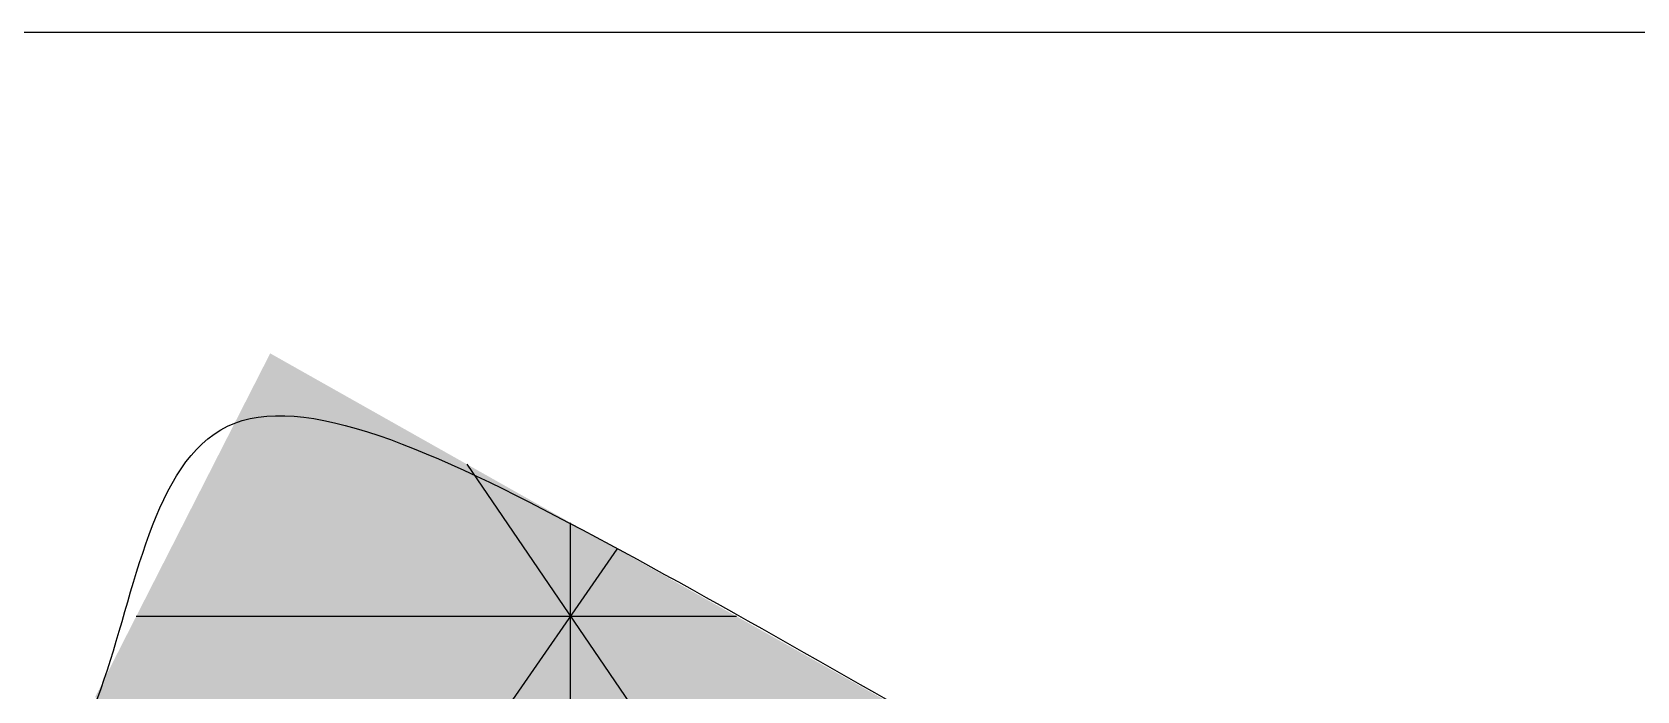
# Paper-space layout '1 of 6' of a CAD drawing. Extents: x -1122 to -42, y -199 to 1768.
# Drawn here: x -357.4 to -207.1, y 1655.1 to 1716.8 of the extents above; entities that cross this region are included whole.
import ezdxf

# ---------------------------------------------------------------- set-up
doc = ezdxf.new("R2010")
doc.units = 0
doc.header["$LTSCALE"] = 5
doc.layers.get('Defpoints').update_dxf_attribs({"color": 9})
for name, color, linetype in [('CG-BORDER', 2, 'Continuous'), ('CG-LOGO', 7, 'Continuous'), ('CG-NOTES', 7, 'Continuous'), ('S-2', 2, 'Continuous')]:
    doc.layers.add(name, color=color, linetype=linetype)
doc.styles.add('80', font='ARIALN.TTF', dxfattribs={"height": 10})

# ---------------------------------------------------------------- blocks, each defined once
blk = doc.blocks.new('wsborder')
at = {"layer": 'S-2'}
blk.add_lwpolyline([(1027.25, 51.5), (52.25, 51.5), (52.25, 1726.5), (1027.25, 1726.5)], close=True, dxfattribs=at)
at = {"style": '80', "flags": 1}
blk.add_attdef('PAGENUMBER', (52.25, 51.5), '', height=10, rotation=90, dxfattribs=at)
blk = doc.blocks.new('Obsidian_Logo')
at = {"true_color": 0xc7b3df}
h = blk.add_hatch(color=9, dxfattribs=at)
h.dxf.hatch_style = 1
edge = h.paths.add_edge_path()
edge.add_spline(control_points=[(-29.5, 78.66), (-37.87, 83.38), (-46.24, 88.1)], knot_values=[0.882141, 0.882141, 0.882141, 1, 1, 1], weights=[1, 1, 1], degree=2, periodic=0)
edge.add_spline(control_points=[(-46.24, 88.1), (-51.94, 76.91), (-57.64, 65.71)], knot_values=[1, 1, 1, 1.275462, 1.275462, 1.275462], weights=[1, 1, 1], degree=2, periodic=0)
edge.add_line((-57.64, 65.71), (-20.67, 65.71))
edge.add_line((-20.67, 65.71), (-29.5, 78.66))
at = {"true_color": 0xbba4cb}
h = blk.add_hatch(color=9, dxfattribs=at)
h.dxf.hatch_style = 1
edge = h.paths.add_edge_path()
edge.add_spline(control_points=[(-29.5, 78.66), (-37.87, 83.38), (-46.24, 88.1)], knot_values=[0.882141, 0.882141, 0.882141, 1, 1, 1], weights=[1, 1, 1], degree=2, periodic=0)
edge.add_spline(control_points=[(-46.24, 88.1), (-51.94, 76.91), (-57.64, 65.71)], knot_values=[1, 1, 1, 1.275462, 1.275462, 1.275462], weights=[1, 1, 1], degree=2, periodic=0)
edge.add_line((-57.64, 65.71), (-20.67, 65.71))
edge.add_line((-20.67, 65.71), (-29.5, 78.66))
at = {"true_color": 0xc7b5d4}
h = blk.add_hatch(color=9, dxfattribs=at)
h.dxf.hatch_style = 1
edge = h.paths.add_edge_path()
edge.add_spline(control_points=[(-20.67, 73.68), (-25.09, 76.17), (-29.5, 78.66)], knot_values=[0.820048, 0.820048, 0.820048, 0.882141, 0.882141, 0.882141], weights=[1, 1, 1], degree=2, periodic=0)
edge.add_line((-29.5, 78.66), (-20.67, 65.71))
edge.add_line((-20.67, 65.71), (-20.67, 73.68))
at = {"true_color": 0xc7b3df}
h = blk.add_hatch(color=9, dxfattribs=at)
h.dxf.hatch_style = 1
edge = h.paths.add_edge_path()
edge.add_spline(control_points=[(-16.7, 71.44), (-18.69, 72.56), (-20.67, 73.68)], knot_values=[0.792094, 0.792094, 0.792094, 0.820048, 0.820048, 0.820048], weights=[1, 1, 1], degree=2, periodic=0)
edge.add_line((-20.67, 73.68), (-20.67, 65.71))
edge.add_line((-20.67, 65.71), (-16.7, 71.44))
at = {"true_color": 0xbba4cb}
h = blk.add_hatch(color=9, dxfattribs=at)
h.dxf.hatch_style = 1
edge = h.paths.add_edge_path()
edge.add_spline(control_points=[(-16.7, 71.44), (-18.69, 72.56), (-20.67, 73.68)], knot_values=[0.792094, 0.792094, 0.792094, 0.820048, 0.820048, 0.820048], weights=[1, 1, 1], degree=2, periodic=0)
edge.add_line((-20.67, 73.68), (-20.67, 65.71))
edge.add_line((-20.67, 65.71), (-16.7, 71.44))
at = {"true_color": 0xe7dfec}
h = blk.add_hatch(color=254, dxfattribs=at)
h.dxf.hatch_style = 1
edge = h.paths.add_edge_path()
edge.add_spline(control_points=[(-6.55, 65.71), (-11.63, 68.57), (-16.7, 71.44)], knot_values=[0.720665, 0.720665, 0.720665, 0.792094, 0.792094, 0.792094], weights=[1, 1, 1], degree=2, periodic=0)
edge.add_line((-16.7, 71.44), (-20.67, 65.71))
edge.add_line((-20.67, 65.71), (-6.55, 65.71))
at = {"true_color": 0xede3fc}
h = blk.add_hatch(color=7, dxfattribs=at)
h.dxf.hatch_style = 1
edge = h.paths.add_edge_path()
edge.add_spline(control_points=[(-6.55, 65.71), (-11.63, 68.57), (-16.7, 71.44)], knot_values=[0.720665, 0.720665, 0.720665, 0.792094, 0.792094, 0.792094], weights=[1, 1, 1], degree=2, periodic=0)
edge.add_line((-16.7, 71.44), (-20.67, 65.71))
edge.add_line((-20.67, 65.71), (-6.55, 65.71))
at = {"true_color": 0xbe9bca}
h = blk.add_hatch(color=253, dxfattribs=at)
h.dxf.hatch_style = 1
edge = h.paths.add_edge_path()
edge.add_line((-20.67, 65.71), (-57.64, 65.71))
edge.add_spline(control_points=[(-57.64, 65.71), (-59.39, 62.28), (-61.13, 58.85)], knot_values=[1.275462, 1.275462, 1.275462, 1.359932, 1.359932, 1.359932], weights=[1, 1, 1], degree=2, periodic=0)
edge.add_line((-61.13, 58.85), (-43.34, 33.04))
edge.add_line((-43.34, 33.04), (-20.67, 65.71))
at = {"true_color": 0xc09cce}
h = blk.add_hatch(color=9, dxfattribs=at)
h.dxf.hatch_style = 1
h.paths.add_polyline_path([(-20.67, 65.71), (-43.34, 33.04), (-20.67, 43.79)])
at = {"true_color": 0xb68dc3}
h = blk.add_hatch(color=253, dxfattribs=at)
h.dxf.hatch_style = 1
h.paths.add_polyline_path([(-20.67, 65.71), (-20.67, 43.79), (1.65, 32.97)])
at = {"true_color": 0xd4bcdc}
h = blk.add_hatch(color=254, dxfattribs=at)
h.dxf.hatch_style = 1
edge = h.paths.add_edge_path()
edge.add_spline(control_points=[(15.55, 53.24), (4.5, 59.48), (-6.55, 65.71)], knot_values=[0.565084, 0.565084, 0.565084, 0.720665, 0.720665, 0.720665], weights=[1, 1, 1], degree=2, periodic=0)
edge.add_line((-6.55, 65.71), (-20.67, 65.71))
edge.add_line((-20.67, 65.71), (1.65, 32.97))
edge.add_line((1.65, 32.97), (15.55, 53.24))
at = {"layer": 'Defpoints', "color": 2}
for p, q in [((-29.5, 78.66), (17.9, 9.12)), ((-20.67, 9.12), (-20.67, 73.68)), ((-64.15, 3.04), (-16.7, 71.44)), ((-6.55, 65.71), (-57.64, 65.71))]:
    blk.add_line(p, q, dxfattribs=at)
blk.add_rational_spline([(95.85, 7.94), (24.8, 48.02), (-46.24, 88.1), (-66.93, 47.46), (-87.61, 6.82), (-84.64, 9.12), (-80.63, 9.12), (-77.32, 9.12), (-74.01, 9.12), (-63.64, 9.12), (-63.64, 0.29), (-63.64, -8.53), (-74.01, -8.53), (-77.32, -8.53), (-80.63, -8.53), (-84.64, -8.53), (-87.61, -6.23), (-66.95, -46.84), (-46.28, -87.45), (23.87, -47.91), (94.03, -8.37), (86.16, -1.35), (78.28, 5.67), (78.28, -1.43), (78.28, -8.53), (76.53, -8.53), (74.78, -8.53), (74.78, 0.29), (74.78, 9.12), (77.31, 9.12), (79.84, 9.12), (87.84, 1.98), (95.85, -5.16), (95.85, 1.39), (95.85, 7.94)], [1, 1, 1, 1, 1, 0.932487561189, 1, 1, 1, 0.707106781187, 1, 0.707106781187, 1, 1, 1, 0.932487561189, 1, 1, 1, 1, 1, 1, 1, 1, 1, 1, 1, 1, 1, 1, 1, 1, 1, 1, 1], degree=2, knots=[0, 0, 0, 1, 1, 2, 2, 2.739113, 2.739113, 3.739113, 3.739113, 5.30991, 5.30991, 6.880706, 6.880706, 7.880706, 7.880706, 8.619819, 8.619819, 9.619819, 9.619819, 10.619819, 10.619819, 11.619819, 11.619819, 12.619819, 12.619819, 13.619819, 13.619819, 14.619819, 14.619819, 15.619819, 15.619819, 16.619819, 16.619819, 17.619819, 17.619819, 17.619819], dxfattribs=at)
blk = doc.blocks.new('Obsidian')
at = {"layer": 'CG-LOGO', "xscale": 1.1, "yscale": 1.1, "zscale": 1.1}
blk.add_blockref('Obsidian_Logo', (-189.66, -127), dxfattribs=at)

psp = doc.layouts.new('1 of 6')

# ---------------------------------------------------------------- block references
at = {"layer": 'CG-BORDER'}
psp.add_blockref('wsborder', (-1121.83, -9.7), dxfattribs=at)
at = {"layer": 'CG-NOTES'}
psp.add_blockref('Obsidian', (-94.58, 1716.8), dxfattribs=at)

doc.saveas('drawing.dxf')
